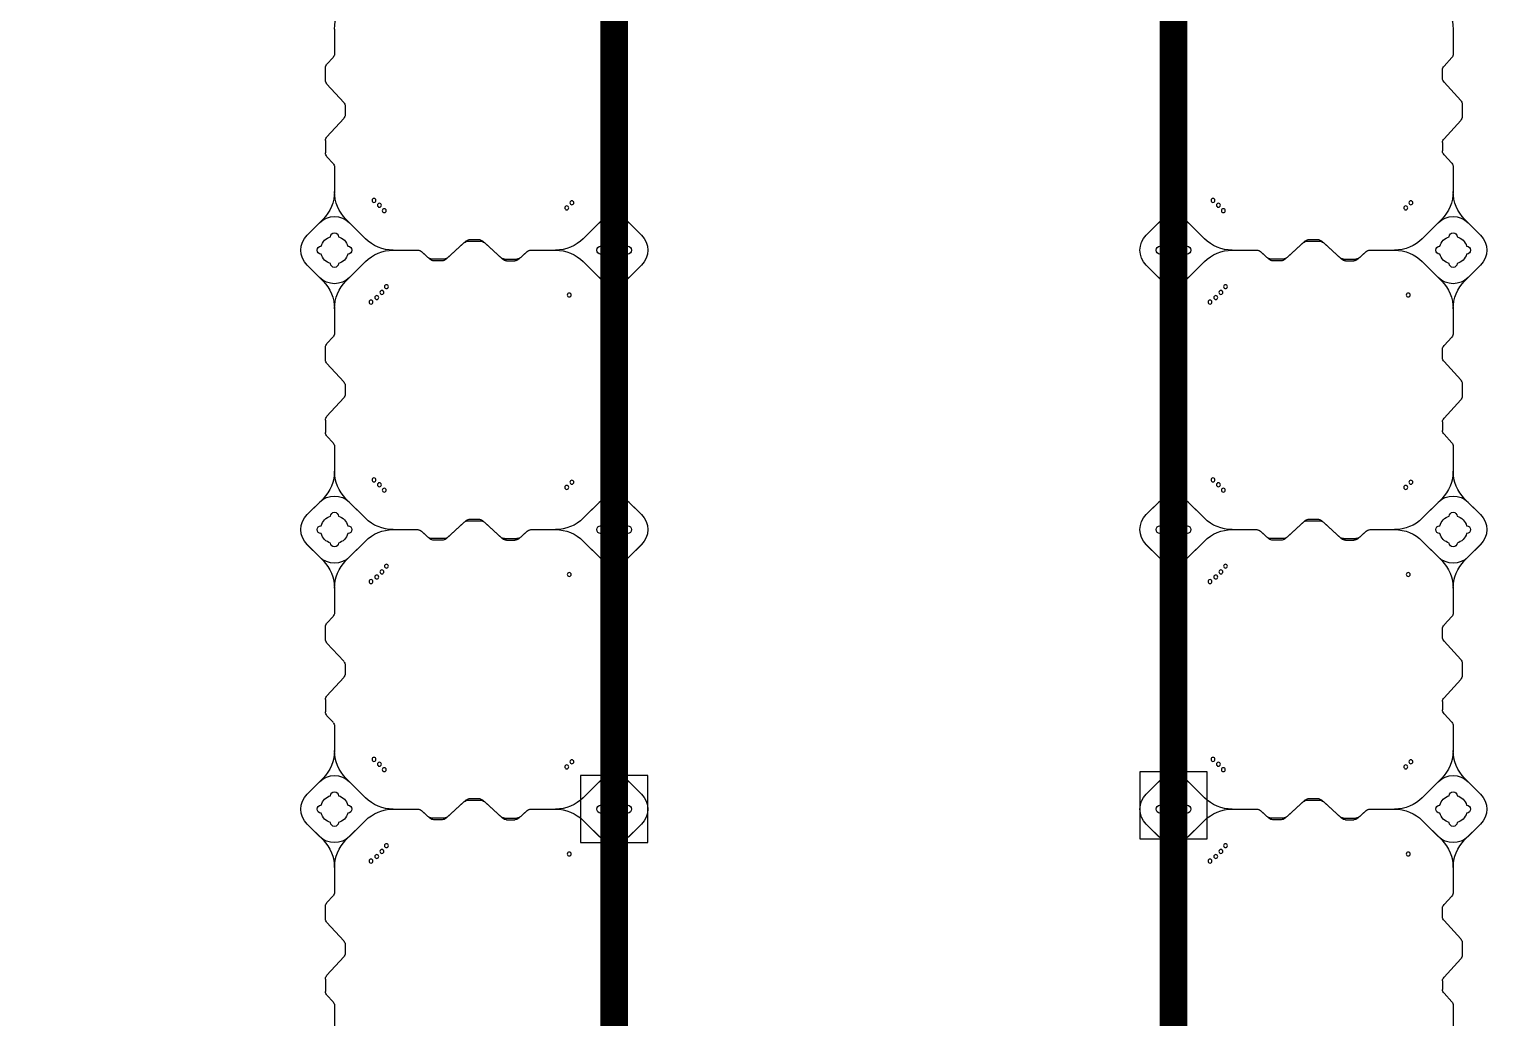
# Model space of a CAD drawing. Header units: millimetres. Extents: x -1612139 to -1260738, y 1141106 to 1536160.
# Drawn here: x -1267947 to -1265337, y 1187558 to 1189326 of the extents above; entities that cross this region are included whole.
import ezdxf

# ---------------------------------------------------------------- set-up
doc = ezdxf.new("R2010")
doc.units = ezdxf.units.MM
doc.header["$LTSCALE"] = 10
doc.layers.get('0').update_dxf_attribs({"linetype": 'CONTINUOUS'})
doc.layers.add('W-FLOAT_BOWL浮筒', color=253, linetype='CONTINUOUS')

# ---------------------------------------------------------------- blocks, each defined once
blk = doc.blocks.new('橙色')
at = {"layer": 'W-FLOAT_BOWL浮筒', "color": 30}
for p, q in [((20000, -1148.5), (20000, -1104.6)), ((20500, -1148.7), (20500, -1104.6)), ((21500, -1148.5), (21500, -1104.6)), ((22000, -1148.7), (22000, -1104.6)), ((19984, -1196.1), (19984, -1173.9)), ((19986.6, -1167.1), (19997.4, -1155.3)), ((20483.6, -1170.6), (20497.4, -1155.5)), ((21484, -1196.1), (21484, -1173.9)), ((21486.6, -1167.1), (21497.4, -1155.3)), ((21983.6, -1170.6), (21997.4, -1155.5)), ((20481, -1192.6), (20481, -1177.4)), ((20483.6, -1199.4), (20513.4, -1232.1)), ((21981, -1192.6), (21981, -1177.4)), ((21983.6, -1199.4), (22013.4, -1232.1)), ((19986.6, -1202.9), (20016.4, -1235.6)), ((21486.6, -1202.9), (21516.4, -1235.6)), ((20019, -1257.6), (20019, -1242.4)), ((20516, -1261.1), (20516, -1238.9)), ((21519, -1257.6), (21519, -1242.4)), ((22016, -1261.1), (22016, -1238.9)), ((19986.6, -1297.1), (20016.4, -1264.4)), ((20483.6, -1300.6), (20513.4, -1267.9)), ((21486.6, -1297.1), (21516.4, -1264.4)), ((21983.6, -1300.6), (22013.4, -1267.9)), ((19984, -1303.9), (19984, -1326.1)), ((21484, -1303.9), (21484, -1326.1)), ((20481, -1307.4), (20481, -1322.6)), ((20483.6, -1329.4), (20497.4, -1344.5)), ((21981, -1307.4), (21981, -1322.6)), ((21983.6, -1329.4), (21997.4, -1344.5)), ((19986.6, -1332.9), (19997.4, -1344.7)), ((20000, -1395.3), (20000, -1351.5)), ((20500, -1395.3), (20500, -1351.3)), ((21486.6, -1332.9), (21497.4, -1344.7)), ((21500, -1395.3), (21500, -1351.5)), ((22000, -1395.3), (22000, -1351.3)), ((19951.2, -1473.2), (19979.5, -1444.8)), ((19951.2, -1473.1), (19973.1, -1451.2)), ((20055.2, -1479.5), (20020.5, -1444.8)), ((20026.8, -1451.2), (20055.2, -1479.5)), ((20444.8, -1479.5), (20479.5, -1444.8)), ((20473.2, -1451.2), (20444.8, -1479.5)), ((20548.8, -1473.2), (20520.5, -1444.8)), ((20526.9, -1451.2), (20548.8, -1473.1)), ((21451.2, -1473.2), (21479.5, -1444.8)), ((21451.2, -1473.1), (21473.1, -1451.2)), ((21555.2, -1479.5), (21520.5, -1444.8)), ((21526.8, -1451.2), (21555.2, -1479.5)), ((21944.8, -1479.5), (21979.5, -1444.8)), ((21973.2, -1451.2), (21944.8, -1479.5)), ((22048.8, -1473.2), (22020.5, -1444.8)), ((22026.9, -1451.2), (22048.8, -1473.1)), ((20167.1, -1486.6), (20155.3, -1497.4)), ((20170.6, -1483.6), (20155.5, -1497.4)), ((20196.1, -1484), (20173.9, -1484)), ((20192.6, -1481), (20177.4, -1481)), ((20199.4, -1483.6), (20232.1, -1513.4)), ((20202.9, -1486.6), (20235.6, -1516.4)), ((20297.1, -1486.6), (20264.4, -1516.4)), ((20300.6, -1483.6), (20267.9, -1513.4)), ((20303.9, -1484), (20326.1, -1484)), ((20307.4, -1481), (20322.6, -1481)), ((20329.4, -1483.6), (20344.5, -1497.4)), ((20332.9, -1486.6), (20344.7, -1497.4)), ((21667.1, -1486.6), (21655.3, -1497.4)), ((21670.6, -1483.6), (21655.5, -1497.4)), ((21696.1, -1484), (21673.9, -1484)), ((21692.6, -1481), (21677.4, -1481)), ((21699.4, -1483.6), (21732.1, -1513.4)), ((21702.9, -1486.6), (21735.6, -1516.4)), ((21797.1, -1486.6), (21764.4, -1516.4)), ((21800.6, -1483.6), (21767.9, -1513.4)), ((21803.9, -1484), (21826.1, -1484)), ((21807.4, -1481), (21822.6, -1481)), ((21829.4, -1483.6), (21844.5, -1497.4)), ((21832.9, -1486.6), (21844.7, -1497.4)), ((20104.6, -1500), (20148.7, -1500)), ((20104.6, -1500), (20148.5, -1500)), ((20351.3, -1500), (20395.3, -1500)), ((20351.5, -1500), (20395.3, -1500)), ((21604.6, -1500), (21648.7, -1500)), ((21604.6, -1500), (21648.5, -1500)), ((21851.3, -1500), (21895.3, -1500)), ((21851.5, -1500), (21895.3, -1500)), ((19951.2, -1526.8), (19979.5, -1555.2)), ((19973.1, -1548.8), (19951.2, -1526.9)), ((20020.5, -1555.2), (20055.2, -1520.5)), ((20026.8, -1548.8), (20055.2, -1520.5)), ((20238.9, -1516), (20261.1, -1516)), ((20242.4, -1519), (20257.6, -1519)), ((20473.2, -1548.8), (20444.8, -1520.5)), ((20479.5, -1555.2), (20444.8, -1520.5)), ((20548.8, -1526.8), (20520.5, -1555.2)), ((20548.8, -1526.9), (20526.9, -1548.8)), ((21451.2, -1526.8), (21479.5, -1555.2)), ((21473.1, -1548.8), (21451.2, -1526.9)), ((21520.5, -1555.2), (21555.2, -1520.5)), ((21526.8, -1548.8), (21555.2, -1520.5)), ((21738.9, -1516), (21761.1, -1516)), ((21742.4, -1519), (21757.6, -1519)), ((21973.2, -1548.8), (21944.8, -1520.5)), ((21979.5, -1555.2), (21944.8, -1520.5)), ((22048.8, -1526.8), (22020.5, -1555.2)), ((22048.8, -1526.9), (22026.9, -1548.8)), ((20000, -1648.5), (20000, -1604.6)), ((20500, -1648.7), (20500, -1604.6)), ((21500, -1648.5), (21500, -1604.6)), ((22000, -1648.7), (22000, -1604.6)), ((19986.6, -1667.1), (19997.4, -1655.3)), ((20483.6, -1670.6), (20497.4, -1655.5)), ((21486.6, -1667.1), (21497.4, -1655.3)), ((21983.6, -1670.6), (21997.4, -1655.5)), ((19984, -1696.1), (19984, -1673.9)), ((20481, -1692.6), (20481, -1677.4)), ((21484, -1696.1), (21484, -1673.9)), ((21981, -1692.6), (21981, -1677.4)), ((19986.6, -1702.9), (20016.4, -1735.6)), ((20483.6, -1699.4), (20513.4, -1732.1)), ((21486.6, -1702.9), (21516.4, -1735.6)), ((21983.6, -1699.4), (22013.4, -1732.1)), ((20019, -1757.6), (20019, -1742.4)), ((20516, -1761.1), (20516, -1738.9)), ((21519, -1757.6), (21519, -1742.4)), ((22016, -1761.1), (22016, -1738.9)), ((19986.6, -1797.1), (20016.4, -1764.4)), ((20483.6, -1800.6), (20513.4, -1767.9)), ((21486.6, -1797.1), (21516.4, -1764.4)), ((21983.6, -1800.6), (22013.4, -1767.9)), ((19984, -1803.9), (19984, -1826.1)), ((20481, -1807.4), (20481, -1822.6)), ((21484, -1803.9), (21484, -1826.1)), ((21981, -1807.4), (21981, -1822.6)), ((19986.6, -1832.9), (19997.4, -1844.7)), ((20000, -1895.3), (20000, -1851.5)), ((20483.6, -1829.4), (20497.4, -1844.5)), ((20500, -1895.3), (20500, -1851.3)), ((21486.6, -1832.9), (21497.4, -1844.7)), ((21500, -1895.3), (21500, -1851.5)), ((21983.6, -1829.4), (21997.4, -1844.5)), ((22000, -1895.3), (22000, -1851.3)), ((19951.2, -1973.2), (19979.5, -1944.8)), ((19951.2, -1973.1), (19973.1, -1951.2)), ((20055.2, -1979.5), (20020.5, -1944.8)), ((20026.8, -1951.2), (20055.2, -1979.5)), ((20444.8, -1979.5), (20479.5, -1944.8)), ((20473.2, -1951.2), (20444.8, -1979.5)), ((20548.8, -1973.2), (20520.5, -1944.8)), ((20526.9, -1951.2), (20548.8, -1973.1)), ((21451.2, -1973.2), (21479.5, -1944.8)), ((21451.2, -1973.1), (21473.1, -1951.2)), ((21555.2, -1979.5), (21520.5, -1944.8)), ((21526.8, -1951.2), (21555.2, -1979.5)), ((21944.8, -1979.5), (21979.5, -1944.8)), ((21973.2, -1951.2), (21944.8, -1979.5)), ((22048.8, -1973.2), (22020.5, -1944.8)), ((22026.9, -1951.2), (22048.8, -1973.1)), ((20192.6, -1981), (20177.4, -1981)), ((20307.4, -1981), (20322.6, -1981)), ((21692.6, -1981), (21677.4, -1981)), ((21807.4, -1981), (21822.6, -1981)), ((20104.6, -2000), (20148.7, -2000)), ((20104.6, -2000), (20148.5, -2000)), ((20167.1, -1986.6), (20155.3, -1997.4)), ((20170.6, -1983.6), (20155.5, -1997.4)), ((20196.1, -1984), (20173.9, -1984)), ((20199.4, -1983.6), (20232.1, -2013.4)), ((20202.9, -1986.6), (20235.6, -2016.4)), ((20297.1, -1986.6), (20264.4, -2016.4)), ((20300.6, -1983.6), (20267.9, -2013.4)), ((20303.9, -1984), (20326.1, -1984)), ((20329.4, -1983.6), (20344.5, -1997.4)), ((20332.9, -1986.6), (20344.7, -1997.4)), ((20351.3, -2000), (20395.3, -2000)), ((20351.5, -2000), (20395.3, -2000)), ((21604.6, -2000), (21648.7, -2000)), ((21604.6, -2000), (21648.5, -2000)), ((21667.1, -1986.6), (21655.3, -1997.4)), ((21670.6, -1983.6), (21655.5, -1997.4)), ((21696.1, -1984), (21673.9, -1984)), ((21699.4, -1983.6), (21732.1, -2013.4)), ((21702.9, -1986.6), (21735.6, -2016.4)), ((21797.1, -1986.6), (21764.4, -2016.4)), ((21800.6, -1983.6), (21767.9, -2013.4)), ((21803.9, -1984), (21826.1, -1984)), ((21829.4, -1983.6), (21844.5, -1997.4)), ((21832.9, -1986.6), (21844.7, -1997.4)), ((21851.3, -2000), (21895.3, -2000)), ((21851.5, -2000), (21895.3, -2000)), ((19951.2, -2026.8), (19979.5, -2055.2)), ((19973.1, -2048.8), (19951.2, -2026.9)), ((20020.5, -2055.2), (20055.2, -2020.5)), ((20026.8, -2048.8), (20055.2, -2020.5)), ((20238.9, -2016), (20261.1, -2016)), ((20242.4, -2019), (20257.6, -2019)), ((20473.2, -2048.8), (20444.8, -2020.5)), ((20479.5, -2055.2), (20444.8, -2020.5)), ((20548.8, -2026.8), (20520.5, -2055.2)), ((20548.8, -2026.9), (20526.9, -2048.8)), ((21451.2, -2026.8), (21479.5, -2055.2)), ((21473.1, -2048.8), (21451.2, -2026.9)), ((21520.5, -2055.2), (21555.2, -2020.5)), ((21526.8, -2048.8), (21555.2, -2020.5)), ((21738.9, -2016), (21761.1, -2016)), ((21742.4, -2019), (21757.6, -2019)), ((21973.2, -2048.8), (21944.8, -2020.5)), ((21979.5, -2055.2), (21944.8, -2020.5)), ((22048.8, -2026.8), (22020.5, -2055.2)), ((22048.8, -2026.9), (22026.9, -2048.8)), ((20000, -2148.5), (20000, -2104.6)), ((20500, -2148.7), (20500, -2104.6)), ((21500, -2148.5), (21500, -2104.6)), ((22000, -2148.7), (22000, -2104.6)), ((19986.6, -2167.1), (19997.4, -2155.3)), ((20483.6, -2170.6), (20497.4, -2155.5)), ((21486.6, -2167.1), (21497.4, -2155.3)), ((21983.6, -2170.6), (21997.4, -2155.5)), ((19984, -2196.1), (19984, -2173.9)), ((20481, -2192.6), (20481, -2177.4)), ((21484, -2196.1), (21484, -2173.9)), ((21981, -2192.6), (21981, -2177.4)), ((19986.6, -2202.9), (20016.4, -2235.6)), ((20483.6, -2199.4), (20513.4, -2232.1)), ((21486.6, -2202.9), (21516.4, -2235.6)), ((21983.6, -2199.4), (22013.4, -2232.1)), ((20019, -2257.6), (20019, -2242.4)), ((20516, -2261.1), (20516, -2238.9)), ((21519, -2257.6), (21519, -2242.4)), ((22016, -2261.1), (22016, -2238.9)), ((19986.6, -2297.1), (20016.4, -2264.4)), ((20483.6, -2300.6), (20513.4, -2267.9)), ((21486.6, -2297.1), (21516.4, -2264.4)), ((21983.6, -2300.6), (22013.4, -2267.9)), ((19984, -2303.9), (19984, -2326.1)), ((20481, -2307.4), (20481, -2322.6)), ((21484, -2303.9), (21484, -2326.1)), ((21981, -2307.4), (21981, -2322.6)), ((19986.6, -2332.9), (19997.4, -2344.7)), ((20483.6, -2329.4), (20497.4, -2344.5)), ((21486.6, -2332.9), (21497.4, -2344.7)), ((21983.6, -2329.4), (21997.4, -2344.5)), ((20000, -2395.3), (20000, -2351.5)), ((20500, -2395.3), (20500, -2351.3)), ((21500, -2395.3), (21500, -2351.5)), ((22000, -2395.3), (22000, -2351.3)), ((19951.2, -2473.2), (19979.5, -2444.8)), ((19951.2, -2473.1), (19973.1, -2451.2)), ((20055.2, -2479.5), (20020.5, -2444.8)), ((20026.8, -2451.2), (20055.2, -2479.5)), ((20444.8, -2479.5), (20479.5, -2444.8)), ((20473.2, -2451.2), (20444.8, -2479.5)), ((20548.8, -2473.2), (20520.5, -2444.8)), ((20526.9, -2451.2), (20548.8, -2473.1)), ((21451.2, -2473.2), (21479.5, -2444.8)), ((21451.2, -2473.1), (21473.1, -2451.2)), ((21555.2, -2479.5), (21520.5, -2444.8)), ((21526.8, -2451.2), (21555.2, -2479.5)), ((21944.8, -2479.5), (21979.5, -2444.8)), ((21973.2, -2451.2), (21944.8, -2479.5)), ((22048.8, -2473.2), (22020.5, -2444.8)), ((22026.9, -2451.2), (22048.8, -2473.1)), ((20104.6, -2500), (20148.7, -2500)), ((20104.6, -2500), (20148.5, -2500)), ((20167.1, -2486.6), (20155.3, -2497.4)), ((20170.6, -2483.6), (20155.5, -2497.4)), ((20196.1, -2484), (20173.9, -2484)), ((20192.6, -2481), (20177.4, -2481)), ((20199.4, -2483.6), (20232.1, -2513.4)), ((20202.9, -2486.6), (20235.6, -2516.4)), ((20297.1, -2486.6), (20264.4, -2516.4)), ((20300.6, -2483.6), (20267.9, -2513.4)), ((20303.9, -2484), (20326.1, -2484)), ((20307.4, -2481), (20322.6, -2481)), ((20329.4, -2483.6), (20344.5, -2497.4)), ((20332.9, -2486.6), (20344.7, -2497.4)), ((20351.3, -2500), (20395.3, -2500)), ((20351.5, -2500), (20395.3, -2500)), ((21604.6, -2500), (21648.7, -2500)), ((21604.6, -2500), (21648.5, -2500)), ((21667.1, -2486.6), (21655.3, -2497.4)), ((21670.6, -2483.6), (21655.5, -2497.4)), ((21696.1, -2484), (21673.9, -2484)), ((21692.6, -2481), (21677.4, -2481)), ((21699.4, -2483.6), (21732.1, -2513.4)), ((21702.9, -2486.6), (21735.6, -2516.4)), ((21797.1, -2486.6), (21764.4, -2516.4)), ((21800.6, -2483.6), (21767.9, -2513.4)), ((21803.9, -2484), (21826.1, -2484)), ((21807.4, -2481), (21822.6, -2481)), ((21829.4, -2483.6), (21844.5, -2497.4)), ((21832.9, -2486.6), (21844.7, -2497.4)), ((21851.3, -2500), (21895.3, -2500)), ((21851.5, -2500), (21895.3, -2500)), ((19951.2, -2526.8), (19979.5, -2555.2)), ((19973.1, -2548.8), (19951.2, -2526.9)), ((20020.5, -2555.2), (20055.2, -2520.5)), ((20026.8, -2548.8), (20055.2, -2520.5)), ((20238.9, -2516), (20261.1, -2516)), ((20242.4, -2519), (20257.6, -2519)), ((20473.2, -2548.8), (20444.8, -2520.5)), ((20479.5, -2555.2), (20444.8, -2520.5)), ((20548.8, -2526.8), (20520.5, -2555.2)), ((20548.8, -2526.9), (20526.9, -2548.8)), ((21451.2, -2526.8), (21479.5, -2555.2)), ((21473.1, -2548.8), (21451.2, -2526.9)), ((21520.5, -2555.2), (21555.2, -2520.5)), ((21526.8, -2548.8), (21555.2, -2520.5)), ((21738.9, -2516), (21761.1, -2516)), ((21742.4, -2519), (21757.6, -2519)), ((21973.2, -2548.8), (21944.8, -2520.5)), ((21979.5, -2555.2), (21944.8, -2520.5)), ((22048.8, -2526.8), (22020.5, -2555.2)), ((22048.8, -2526.9), (22026.9, -2548.8)), ((20000, -2648.5), (20000, -2604.6)), ((20500, -2648.7), (20500, -2604.6)), ((21500, -2648.5), (21500, -2604.6)), ((22000, -2648.7), (22000, -2604.6)), ((19986.6, -2667.1), (19997.4, -2655.3)), ((20483.6, -2670.6), (20497.4, -2655.5)), ((21486.6, -2667.1), (21497.4, -2655.3)), ((21983.6, -2670.6), (21997.4, -2655.5)), ((19984, -2696.1), (19984, -2673.9)), ((20481, -2692.6), (20481, -2677.4)), ((21484, -2696.1), (21484, -2673.9)), ((21981, -2692.6), (21981, -2677.4)), ((19986.6, -2702.9), (20016.4, -2735.6)), ((20483.6, -2699.4), (20513.4, -2732.1)), ((21486.6, -2702.9), (21516.4, -2735.6)), ((21983.6, -2699.4), (22013.4, -2732.1)), ((20516, -2761.1), (20516, -2738.9)), ((22016, -2761.1), (22016, -2738.9)), ((19986.6, -2797.1), (20016.4, -2764.4)), ((20019, -2757.6), (20019, -2742.4)), ((21486.6, -2797.1), (21516.4, -2764.4)), ((21519, -2757.6), (21519, -2742.4)), ((20483.6, -2800.6), (20513.4, -2767.9)), ((21983.6, -2800.6), (22013.4, -2767.9)), ((19984, -2803.9), (19984, -2826.1)), ((20481, -2807.4), (20481, -2822.6)), ((21484, -2803.9), (21484, -2826.1)), ((21981, -2807.4), (21981, -2822.6)), ((19986.6, -2832.9), (19997.4, -2844.7)), ((20483.6, -2829.4), (20497.4, -2844.5)), ((21486.6, -2832.9), (21497.4, -2844.7)), ((21983.6, -2829.4), (21997.4, -2844.5)), ((20000, -2895.3), (20000, -2851.5)), ((20500, -2895.3), (20500, -2851.3)), ((21500, -2895.3), (21500, -2851.5)), ((22000, -2895.3), (22000, -2851.3))]:
    blk.add_line(p, q, dxfattribs=at)
for centre in [(20065.3, -1407.1), (21565.3, -1407.1), (20075.6, -1415.2), (20084.8, -1424.4), (20092.9, -1434.7), (20419.7, -1419.7), (21575.6, -1415.2), (21584.8, -1424.4), (21592.9, -1434.7), (21919.7, -1419.7), (20070.6, -1589), (20080.3, -1580.3), (20089, -1570.6), (20415.2, -1575.6), (20424.4, -1584.8), (21570.6, -1589), (21580.3, -1580.3), (21589, -1570.6), (21915.2, -1575.6), (21924.4, -1584.8), (20065.3, -1907.1), (21565.3, -1907.1), (20075.6, -1915.2), (20084.8, -1924.4), (20419.7, -1919.7), (21575.6, -1915.2), (21584.8, -1924.4), (21919.7, -1919.7), (20092.9, -1934.7), (21592.9, -1934.7), (20070.6, -2089), (20080.3, -2080.3), (20089, -2070.6), (20415.2, -2075.6), (20424.4, -2084.8), (21570.6, -2089), (21580.3, -2080.3), (21589, -2070.6), (21915.2, -2075.6), (21924.4, -2084.8), (20065.3, -2407.1), (20075.6, -2415.2), (20084.8, -2424.4), (20419.7, -2419.7), (21565.3, -2407.1), (21575.6, -2415.2), (21584.8, -2424.4), (21919.7, -2419.7), (20092.9, -2434.7), (21592.9, -2434.7), (20080.3, -2580.3), (20089, -2570.6), (20415.2, -2575.6), (20424.4, -2584.8), (21580.3, -2580.3), (21589, -2570.6), (21915.2, -2575.6), (21924.4, -2584.8), (20070.6, -2589), (21570.6, -2589)]:
    blk.add_circle(centre, 3.5, dxfattribs=at)
for centre, radius, start, end in [((19994, -1173.9), 10, 137.7263, 180), ((19990, -1148.5), 10, 317.7263, 0), ((20491, -1177.4), 10, 137.7263, 180), ((20490, -1148.7), 10, 317.7263, 0), ((21494, -1173.9), 10, 137.7263, 180), ((21490, -1148.5), 10, 317.7263, 0), ((21991, -1177.4), 10, 137.7263, 180), ((21990, -1148.7), 10, 317.7263, 0), ((19994, -1196.1), 10, 180, 222.2737), ((20491, -1192.6), 10, 180, 222.2737), ((21494, -1196.1), 10, 180, 222.2737), ((21991, -1192.6), 10, 180, 222.2737), ((20009, -1242.4), 10, 0, 42.2737), ((20506, -1238.9), 10, 0, 42.2737), ((21509, -1242.4), 10, 0, 42.2737), ((22006, -1238.9), 10, 0, 42.2737), ((20009, -1257.6), 10, 317.7263, 0), ((20506, -1261.1), 10, 317.7263, 0), ((21509, -1257.6), 10, 317.7263, 0), ((22006, -1261.1), 10, 317.7263, 0), ((19994, -1303.9), 10, 137.7263, 180), ((20491, -1307.4), 10, 137.7263, 180), ((21494, -1303.9), 10, 137.7263, 180), ((21991, -1307.4), 10, 137.7263, 180), ((19994, -1326.1), 10, 180, 222.2737), ((20491, -1322.6), 10, 180, 222.2737), ((21494, -1326.1), 10, 180, 222.2737), ((21991, -1322.6), 10, 180, 222.2737), ((19990, -1351.5), 10, 0, 42.2737), ((20490, -1351.3), 10, 0, 42.2737), ((21490, -1351.5), 10, 0, 42.2737), ((21990, -1351.3), 10, 0, 42.2737), ((19930, -1395.3), 70, 315, 0), ((20070, -1395.3), 70, 180, 225), ((20430, -1395.3), 70, 315, 0), ((20570, -1395.3), 70, 180, 225), ((21430, -1395.3), 70, 315, 0), ((21570, -1395.3), 70, 180, 225), ((21930, -1395.3), 70, 315, 0), ((22070, -1395.3), 70, 180, 225), ((20000, -1478), 38, 45, 135), ((20500, -1478), 38, 45, 135), ((21500, -1478), 38, 45, 135), ((22000, -1478), 38, 45, 135), ((19978, -1500), 38, 135, 225), ((19978, -1500), 38, 135, 225), ((20000, -1500), 25, 106.2602, 163.7398), ((20000, -1500), 25, 106.2602, 163.7398), ((20000, -1476), 7, 0, 180), ((20000, -1476), 7, 0, 180), ((20000, -1500), 25, 16.2602, 73.7398), ((20000, -1500), 25, 16.2602, 73.7398), ((20104.7, -1430), 70, 225, 270), ((20104.7, -1430), 70, 225, 270), ((20173.9, -1494), 10, 90, 132.2737), ((20177.4, -1491), 10, 90, 132.2737), ((20192.6, -1491), 10, 47.7263, 90), ((20196.1, -1494), 10, 47.7263, 90), ((20303.9, -1494), 10, 90, 132.2737), ((20307.4, -1491), 10, 90, 132.2737), ((20322.6, -1491), 10, 47.7263, 90), ((20326.1, -1494), 10, 47.7263, 90), ((20395.3, -1430), 70, 270, 315), ((20395.3, -1430), 70, 270, 315), ((20500, -1500), 25, 106.2602, 163.7398), ((20500, -1500), 25, 106.2602, 163.7398), ((20500, -1476), 7, 0, 180), ((20500, -1476), 7, 0, 180), ((20500, -1500), 25, 16.2602, 73.7398), ((20500, -1500), 25, 16.2602, 73.7398), ((20522, -1500), 38, 315, 45), ((20522, -1500), 38, 315, 45), ((21478, -1500), 38, 135, 225), ((21478, -1500), 38, 135, 225), ((21500, -1500), 25, 106.2602, 163.7398), ((21500, -1500), 25, 106.2602, 163.7398), ((21500, -1476), 7, 0, 180), ((21500, -1476), 7, 0, 180), ((21500, -1500), 25, 16.2602, 73.7398), ((21500, -1500), 25, 16.2602, 73.7398), ((21604.7, -1430), 70, 225, 270), ((21604.7, -1430), 70, 225, 270), ((21673.9, -1494), 10, 90, 132.2737), ((21677.4, -1491), 10, 90, 132.2737), ((21692.6, -1491), 10, 47.7263, 90), ((21696.1, -1494), 10, 47.7263, 90), ((21803.9, -1494), 10, 90, 132.2737), ((21807.4, -1491), 10, 90, 132.2737), ((21822.6, -1491), 10, 47.7263, 90), ((21826.1, -1494), 10, 47.7263, 90), ((21895.3, -1430), 70, 270, 315), ((21895.3, -1430), 70, 270, 315), ((22000, -1500), 25, 106.2602, 163.7398), ((22000, -1500), 25, 106.2602, 163.7398), ((22000, -1476), 7, 0, 180), ((22000, -1476), 7, 0, 180), ((22000, -1500), 25, 16.2602, 73.7398), ((22000, -1500), 25, 16.2602, 73.7398), ((22022, -1500), 38, 315, 45), ((22022, -1500), 38, 315, 45), ((19976, -1500), 7, 90, 270), ((19976, -1500), 7, 90, 270), ((20000, -1500), 25, 196.2602, 253.7398), ((20000, -1500), 25, 196.2602, 253.7398), ((20000, -1500), 25, 286.2602, 343.7398), ((20000, -1500), 25, 286.2602, 343.7398), ((20024, -1500), 7, 270, 90), ((20024, -1500), 7, 270, 90), ((20104.7, -1570), 70, 90, 135), ((20104.7, -1570), 70, 90, 135), ((20148.5, -1490), 10, 270, 312.2737), ((20148.7, -1490), 10, 270, 312.2737), ((20238.9, -1506), 10, 227.7263, 270), ((20261.1, -1506), 10, 270, 312.2737), ((20351.3, -1490), 10, 227.7263, 270), ((20351.5, -1490), 10, 227.7263, 270), ((20395.3, -1570), 70, 45, 90), ((20395.3, -1570), 70, 45, 90), ((20476, -1500), 7, 90, 270), ((20476, -1500), 7, 90, 270), ((20500, -1500), 25, 196.2602, 253.7398), ((20500, -1500), 25, 196.2602, 253.7398), ((20500, -1500), 25, 286.2602, 343.7398), ((20500, -1500), 25, 286.2602, 343.7398), ((20524, -1500), 7, 270, 90), ((20524, -1500), 7, 270, 90), ((21476, -1500), 7, 90, 270), ((21476, -1500), 7, 90, 270), ((21500, -1500), 25, 196.2602, 253.7398), ((21500, -1500), 25, 196.2602, 253.7398), ((21500, -1500), 25, 286.2602, 343.7398), ((21500, -1500), 25, 286.2602, 343.7398), ((21524, -1500), 7, 270, 90), ((21524, -1500), 7, 270, 90), ((21604.7, -1570), 70, 90, 135), ((21604.7, -1570), 70, 90, 135), ((21648.5, -1490), 10, 270, 312.2737), ((21648.7, -1490), 10, 270, 312.2737), ((21738.9, -1506), 10, 227.7263, 270), ((21761.1, -1506), 10, 270, 312.2737), ((21851.3, -1490), 10, 227.7263, 270), ((21851.5, -1490), 10, 227.7263, 270), ((21895.3, -1570), 70, 45, 90), ((21895.3, -1570), 70, 45, 90), ((21976, -1500), 7, 90, 270), ((21976, -1500), 7, 90, 270), ((22000, -1500), 25, 196.2602, 253.7398), ((22000, -1500), 25, 196.2602, 253.7398), ((22000, -1500), 25, 286.2602, 343.7398), ((22000, -1500), 25, 286.2602, 343.7398), ((22024, -1500), 7, 270, 90), ((22024, -1500), 7, 270, 90), ((20000, -1524), 7, 180, 0), ((20000, -1524), 7, 180, 0), ((20242.4, -1509), 10, 227.7263, 270), ((20257.6, -1509), 10, 270, 312.2737), ((20500, -1524), 7, 180, 0), ((20500, -1524), 7, 180, 0), ((21500, -1524), 7, 180, 0), ((21500, -1524), 7, 180, 0), ((21742.4, -1509), 10, 227.7263, 270), ((21757.6, -1509), 10, 270, 312.2737), ((22000, -1524), 7, 180, 0), ((22000, -1524), 7, 180, 0), ((20000, -1522), 38, 225, 315), ((19930, -1604.7), 70, 0, 45), ((20070, -1604.7), 70, 135, 180), ((20500, -1522), 38, 225, 315), ((20430, -1604.7), 70, 0, 45), ((20570, -1604.7), 70, 135, 180), ((21500, -1522), 38, 225, 315), ((21430, -1604.7), 70, 0, 45), ((21570, -1604.7), 70, 135, 180), ((22000, -1522), 38, 225, 315), ((21930, -1604.7), 70, 0, 45), ((22070, -1604.7), 70, 135, 180), ((19994, -1673.9), 10, 137.7263, 180), ((19990, -1648.5), 10, 317.7263, 0), ((20490, -1648.7), 10, 317.7263, 0), ((21494, -1673.9), 10, 137.7263, 180), ((21490, -1648.5), 10, 317.7263, 0), ((21990, -1648.7), 10, 317.7263, 0), ((19994, -1696.1), 10, 180, 222.2737), ((20491, -1677.4), 10, 137.7263, 180), ((20491, -1692.6), 10, 180, 222.2737), ((21494, -1696.1), 10, 180, 222.2737), ((21991, -1677.4), 10, 137.7263, 180), ((21991, -1692.6), 10, 180, 222.2737), ((20009, -1742.4), 10, 0, 42.2737), ((20506, -1738.9), 10, 0, 42.2737), ((21509, -1742.4), 10, 0, 42.2737), ((22006, -1738.9), 10, 0, 42.2737), ((20009, -1757.6), 10, 317.7263, 0), ((20506, -1761.1), 10, 317.7263, 0), ((21509, -1757.6), 10, 317.7263, 0), ((22006, -1761.1), 10, 317.7263, 0), ((19994, -1803.9), 10, 137.7263, 180), ((21494, -1803.9), 10, 137.7263, 180), ((19994, -1826.1), 10, 180, 222.2737), ((20491, -1807.4), 10, 137.7263, 180), ((20491, -1822.6), 10, 180, 222.2737), ((21494, -1826.1), 10, 180, 222.2737), ((21991, -1807.4), 10, 137.7263, 180), ((21991, -1822.6), 10, 180, 222.2737), ((19990, -1851.5), 10, 0, 42.2737), ((20490, -1851.3), 10, 0, 42.2737), ((21490, -1851.5), 10, 0, 42.2737), ((21990, -1851.3), 10, 0, 42.2737), ((19930, -1895.3), 70, 315, 0), ((20070, -1895.3), 70, 180, 225), ((20430, -1895.3), 70, 315, 0), ((20570, -1895.3), 70, 180, 225), ((21430, -1895.3), 70, 315, 0), ((21570, -1895.3), 70, 180, 225), ((21930, -1895.3), 70, 315, 0), ((22070, -1895.3), 70, 180, 225), ((20000, -1978), 38, 45, 135), ((20500, -1978), 38, 45, 135), ((21500, -1978), 38, 45, 135), ((22000, -1978), 38, 45, 135), ((19978, -2000), 38, 135, 225), ((19978, -2000), 38, 135, 225), ((20000, -2000), 25, 106.2602, 163.7398), ((20000, -2000), 25, 106.2602, 163.7398), ((20000, -1976), 7, 0, 180), ((20000, -1976), 7, 0, 180), ((20000, -2000), 25, 16.2602, 73.7398), ((20000, -2000), 25, 16.2602, 73.7398), ((20104.7, -1930), 70, 225, 270), ((20104.7, -1930), 70, 225, 270), ((20177.4, -1991), 10, 90, 132.2737), ((20192.6, -1991), 10, 47.7263, 90), ((20307.4, -1991), 10, 90, 132.2737), ((20322.6, -1991), 10, 47.7263, 90), ((20395.3, -1930), 70, 270, 315), ((20395.3, -1930), 70, 270, 315), ((20500, -2000), 25, 106.2602, 163.7398), ((20500, -2000), 25, 106.2602, 163.7398), ((20500, -1976), 7, 0, 180), ((20500, -1976), 7, 0, 180), ((20500, -2000), 25, 16.2602, 73.7398), ((20500, -2000), 25, 16.2602, 73.7398), ((20522, -2000), 38, 315, 45), ((20522, -2000), 38, 315, 45), ((21478, -2000), 38, 135, 225), ((21478, -2000), 38, 135, 225), ((21500, -2000), 25, 106.2602, 163.7398), ((21500, -2000), 25, 106.2602, 163.7398), ((21500, -1976), 7, 0, 180), ((21500, -1976), 7, 0, 180), ((21500, -2000), 25, 16.2602, 73.7398), ((21500, -2000), 25, 16.2602, 73.7398), ((21604.7, -1930), 70, 225, 270), ((21604.7, -1930), 70, 225, 270), ((21677.4, -1991), 10, 90, 132.2737), ((21692.6, -1991), 10, 47.7263, 90), ((21807.4, -1991), 10, 90, 132.2737), ((21822.6, -1991), 10, 47.7263, 90), ((21895.3, -1930), 70, 270, 315), ((21895.3, -1930), 70, 270, 315), ((22000, -2000), 25, 106.2602, 163.7398), ((22000, -2000), 25, 106.2602, 163.7398), ((22000, -1976), 7, 0, 180), ((22000, -1976), 7, 0, 180), ((22000, -2000), 25, 16.2602, 73.7398), ((22000, -2000), 25, 16.2602, 73.7398), ((22022, -2000), 38, 315, 45), ((22022, -2000), 38, 315, 45), ((19976, -2000), 7, 90, 270), ((19976, -2000), 7, 90, 270), ((20000, -2000), 25, 196.2602, 253.7398), ((20000, -2000), 25, 196.2602, 253.7398), ((20000, -2000), 25, 286.2602, 343.7398), ((20000, -2000), 25, 286.2602, 343.7398), ((20024, -2000), 7, 270, 90), ((20024, -2000), 7, 270, 90), ((20104.7, -2070), 70, 90, 135), ((20104.7, -2070), 70, 90, 135), ((20148.5, -1990), 10, 270, 312.2737), ((20148.7, -1990), 10, 270, 312.2737), ((20173.9, -1994), 10, 90, 132.2737), ((20196.1, -1994), 10, 47.7263, 90), ((20303.9, -1994), 10, 90, 132.2737), ((20326.1, -1994), 10, 47.7263, 90), ((20351.3, -1990), 10, 227.7263, 270), ((20351.5, -1990), 10, 227.7263, 270), ((20395.3, -2070), 70, 45, 90), ((20395.3, -2070), 70, 45, 90), ((20476, -2000), 7, 90, 270), ((20476, -2000), 7, 90, 270), ((20500, -2000), 25, 196.2602, 253.7398), ((20500, -2000), 25, 196.2602, 253.7398), ((20500, -2000), 25, 286.2602, 343.7398), ((20500, -2000), 25, 286.2602, 343.7398), ((20524, -2000), 7, 270, 90), ((20524, -2000), 7, 270, 90), ((21476, -2000), 7, 90, 270), ((21476, -2000), 7, 90, 270), ((21500, -2000), 25, 196.2602, 253.7398), ((21500, -2000), 25, 196.2602, 253.7398), ((21500, -2000), 25, 286.2602, 343.7398), ((21500, -2000), 25, 286.2602, 343.7398), ((21524, -2000), 7, 270, 90), ((21524, -2000), 7, 270, 90), ((21604.7, -2070), 70, 90, 135), ((21604.7, -2070), 70, 90, 135), ((21648.5, -1990), 10, 270, 312.2737), ((21648.7, -1990), 10, 270, 312.2737), ((21673.9, -1994), 10, 90, 132.2737), ((21696.1, -1994), 10, 47.7263, 90), ((21803.9, -1994), 10, 90, 132.2737), ((21826.1, -1994), 10, 47.7263, 90), ((21851.3, -1990), 10, 227.7263, 270), ((21851.5, -1990), 10, 227.7263, 270), ((21895.3, -2070), 70, 45, 90), ((21895.3, -2070), 70, 45, 90), ((21976, -2000), 7, 90, 270), ((21976, -2000), 7, 90, 270), ((22000, -2000), 25, 196.2602, 253.7398), ((22000, -2000), 25, 196.2602, 253.7398), ((22000, -2000), 25, 286.2602, 343.7398), ((22000, -2000), 25, 286.2602, 343.7398), ((22024, -2000), 7, 270, 90), ((22024, -2000), 7, 270, 90), ((20000, -2024), 7, 180, 0), ((20000, -2024), 7, 180, 0), ((20238.9, -2006), 10, 227.7263, 270), ((20242.4, -2009), 10, 227.7263, 270), ((20257.6, -2009), 10, 270, 312.2737), ((20261.1, -2006), 10, 270, 312.2737), ((20500, -2024), 7, 180, 0), ((20500, -2024), 7, 180, 0), ((21500, -2024), 7, 180, 0), ((21500, -2024), 7, 180, 0), ((21738.9, -2006), 10, 227.7263, 270), ((21742.4, -2009), 10, 227.7263, 270), ((21757.6, -2009), 10, 270, 312.2737), ((21761.1, -2006), 10, 270, 312.2737), ((22000, -2024), 7, 180, 0), ((22000, -2024), 7, 180, 0), ((20000, -2022), 38, 225, 315), ((19930, -2104.7), 70, 0, 45), ((20070, -2104.7), 70, 135, 180), ((20500, -2022), 38, 225, 315), ((20430, -2104.7), 70, 0, 45), ((20570, -2104.7), 70, 135, 180), ((21500, -2022), 38, 225, 315), ((21430, -2104.7), 70, 0, 45), ((21570, -2104.7), 70, 135, 180), ((22000, -2022), 38, 225, 315), ((21930, -2104.7), 70, 0, 45), ((22070, -2104.7), 70, 135, 180), ((19990, -2148.5), 10, 317.7263, 0), ((20490, -2148.7), 10, 317.7263, 0), ((21490, -2148.5), 10, 317.7263, 0), ((21990, -2148.7), 10, 317.7263, 0), ((19994, -2173.9), 10, 137.7263, 180), ((20491, -2177.4), 10, 137.7263, 180), ((21494, -2173.9), 10, 137.7263, 180), ((21991, -2177.4), 10, 137.7263, 180), ((19994, -2196.1), 10, 180, 222.2737), ((20491, -2192.6), 10, 180, 222.2737), ((21494, -2196.1), 10, 180, 222.2737), ((21991, -2192.6), 10, 180, 222.2737), ((20009, -2242.4), 10, 0, 42.2737), ((20506, -2238.9), 10, 0, 42.2737), ((21509, -2242.4), 10, 0, 42.2737), ((22006, -2238.9), 10, 0, 42.2737), ((20009, -2257.6), 10, 317.7263, 0), ((20506, -2261.1), 10, 317.7263, 0), ((21509, -2257.6), 10, 317.7263, 0), ((22006, -2261.1), 10, 317.7263, 0), ((19994, -2303.9), 10, 137.7263, 180), ((20491, -2307.4), 10, 137.7263, 180), ((21494, -2303.9), 10, 137.7263, 180), ((21991, -2307.4), 10, 137.7263, 180), ((19994, -2326.1), 10, 180, 222.2737), ((19990, -2351.5), 10, 0, 42.2737), ((20491, -2322.6), 10, 180, 222.2737), ((20490, -2351.3), 10, 0, 42.2737), ((21494, -2326.1), 10, 180, 222.2737), ((21490, -2351.5), 10, 0, 42.2737), ((21991, -2322.6), 10, 180, 222.2737), ((21990, -2351.3), 10, 0, 42.2737), ((19930, -2395.3), 70, 315, 0), ((20070, -2395.3), 70, 180, 225), ((20430, -2395.3), 70, 315, 0), ((20570, -2395.3), 70, 180, 225), ((21430, -2395.3), 70, 315, 0), ((21570, -2395.3), 70, 180, 225), ((21930, -2395.3), 70, 315, 0), ((22070, -2395.3), 70, 180, 225), ((20000, -2478), 38, 45, 135), ((20500, -2478), 38, 45, 135), ((21500, -2478), 38, 45, 135), ((22000, -2478), 38, 45, 135), ((19978, -2500), 38, 135, 225), ((19978, -2500), 38, 135, 225), ((20000, -2500), 25, 106.2602, 163.7398), ((20000, -2500), 25, 106.2602, 163.7398), ((20000, -2476), 7, 0, 180), ((20000, -2476), 7, 0, 180), ((20000, -2500), 25, 16.2602, 73.7398), ((20000, -2500), 25, 16.2602, 73.7398), ((20500, -2500), 25, 106.2602, 163.7398), ((20500, -2500), 25, 106.2602, 163.7398), ((20500, -2476), 7, 0, 180), ((20500, -2476), 7, 0, 180), ((20500, -2500), 25, 16.2602, 73.7398), ((20500, -2500), 25, 16.2602, 73.7398), ((20522, -2500), 38, 315, 45), ((20522, -2500), 38, 315, 45), ((21478, -2500), 38, 135, 225), ((21478, -2500), 38, 135, 225), ((21500, -2500), 25, 106.2602, 163.7398), ((21500, -2500), 25, 106.2602, 163.7398), ((21500, -2476), 7, 0, 180), ((21500, -2476), 7, 0, 180), ((21500, -2500), 25, 16.2602, 73.7398), ((21500, -2500), 25, 16.2602, 73.7398), ((22000, -2500), 25, 106.2602, 163.7398), ((22000, -2500), 25, 106.2602, 163.7398), ((22000, -2476), 7, 0, 180), ((22000, -2476), 7, 0, 180), ((22000, -2500), 25, 16.2602, 73.7398), ((22000, -2500), 25, 16.2602, 73.7398), ((22022, -2500), 38, 315, 45), ((22022, -2500), 38, 315, 45), ((19976, -2500), 7, 90, 270), ((19976, -2500), 7, 90, 270), ((20024, -2500), 7, 270, 90), ((20024, -2500), 7, 270, 90), ((20104.7, -2430), 70, 225, 270), ((20104.7, -2430), 70, 225, 270), ((20104.7, -2570), 70, 90, 135), ((20104.7, -2570), 70, 90, 135), ((20148.5, -2490), 10, 270, 312.2737), ((20148.7, -2490), 10, 270, 312.2737), ((20173.9, -2494), 10, 90, 132.2737), ((20177.4, -2491), 10, 90, 132.2737), ((20192.6, -2491), 10, 47.7263, 90), ((20196.1, -2494), 10, 47.7263, 90), ((20303.9, -2494), 10, 90, 132.2737), ((20307.4, -2491), 10, 90, 132.2737), ((20322.6, -2491), 10, 47.7263, 90), ((20326.1, -2494), 10, 47.7263, 90), ((20351.3, -2490), 10, 227.7263, 270), ((20351.5, -2490), 10, 227.7263, 270), ((20395.3, -2430), 70, 270, 315), ((20395.3, -2430), 70, 270, 315), ((20395.3, -2570), 70, 45, 90), ((20395.3, -2570), 70, 45, 90), ((20476, -2500), 7, 90, 270), ((20476, -2500), 7, 90, 270), ((20524, -2500), 7, 270, 90), ((20524, -2500), 7, 270, 90), ((21476, -2500), 7, 90, 270), ((21476, -2500), 7, 90, 270), ((21524, -2500), 7, 270, 90), ((21524, -2500), 7, 270, 90), ((21604.7, -2430), 70, 225, 270), ((21604.7, -2430), 70, 225, 270), ((21604.7, -2570), 70, 90, 135), ((21604.7, -2570), 70, 90, 135), ((21648.5, -2490), 10, 270, 312.2737), ((21648.7, -2490), 10, 270, 312.2737), ((21673.9, -2494), 10, 90, 132.2737), ((21677.4, -2491), 10, 90, 132.2737), ((21692.6, -2491), 10, 47.7263, 90), ((21696.1, -2494), 10, 47.7263, 90), ((21803.9, -2494), 10, 90, 132.2737), ((21807.4, -2491), 10, 90, 132.2737), ((21822.6, -2491), 10, 47.7263, 90), ((21826.1, -2494), 10, 47.7263, 90), ((21851.3, -2490), 10, 227.7263, 270), ((21851.5, -2490), 10, 227.7263, 270), ((21895.3, -2430), 70, 270, 315), ((21895.3, -2430), 70, 270, 315), ((21895.3, -2570), 70, 45, 90), ((21895.3, -2570), 70, 45, 90), ((21976, -2500), 7, 90, 270), ((21976, -2500), 7, 90, 270), ((22024, -2500), 7, 270, 90), ((22024, -2500), 7, 270, 90), ((20000, -2500), 25, 196.2602, 253.7398), ((20000, -2500), 25, 196.2602, 253.7398), ((20000, -2524), 7, 180, 0), ((20000, -2524), 7, 180, 0), ((20000, -2500), 25, 286.2602, 343.7398), ((20000, -2500), 25, 286.2602, 343.7398), ((20238.9, -2506), 10, 227.7263, 270), ((20242.4, -2509), 10, 227.7263, 270), ((20257.6, -2509), 10, 270, 312.2737), ((20261.1, -2506), 10, 270, 312.2737), ((20500, -2500), 25, 196.2602, 253.7398), ((20500, -2500), 25, 196.2602, 253.7398), ((20500, -2524), 7, 180, 0), ((20500, -2524), 7, 180, 0), ((20500, -2500), 25, 286.2602, 343.7398), ((20500, -2500), 25, 286.2602, 343.7398), ((21500, -2500), 25, 196.2602, 253.7398), ((21500, -2500), 25, 196.2602, 253.7398), ((21500, -2524), 7, 180, 0), ((21500, -2524), 7, 180, 0), ((21500, -2500), 25, 286.2602, 343.7398), ((21500, -2500), 25, 286.2602, 343.7398), ((21738.9, -2506), 10, 227.7263, 270), ((21742.4, -2509), 10, 227.7263, 270), ((21757.6, -2509), 10, 270, 312.2737), ((21761.1, -2506), 10, 270, 312.2737), ((22000, -2500), 25, 196.2602, 253.7398), ((22000, -2500), 25, 196.2602, 253.7398), ((22000, -2524), 7, 180, 0), ((22000, -2524), 7, 180, 0), ((22000, -2500), 25, 286.2602, 343.7398), ((22000, -2500), 25, 286.2602, 343.7398), ((20000, -2522), 38, 225, 315), ((19930, -2604.7), 70, 0, 45), ((20070, -2604.7), 70, 135, 180), ((20500, -2522), 38, 225, 315), ((20430, -2604.7), 70, 0, 45), ((20570, -2604.7), 70, 135, 180), ((21500, -2522), 38, 225, 315), ((21430, -2604.7), 70, 0, 45), ((21570, -2604.7), 70, 135, 180), ((22000, -2522), 38, 225, 315), ((21930, -2604.7), 70, 0, 45), ((22070, -2604.7), 70, 135, 180), ((19990, -2648.5), 10, 317.7263, 0), ((20490, -2648.7), 10, 317.7263, 0), ((21490, -2648.5), 10, 317.7263, 0), ((21990, -2648.7), 10, 317.7263, 0), ((19994, -2673.9), 10, 137.7263, 180), ((20491, -2677.4), 10, 137.7263, 180), ((21494, -2673.9), 10, 137.7263, 180), ((21991, -2677.4), 10, 137.7263, 180), ((19994, -2696.1), 10, 180, 222.2737), ((20491, -2692.6), 10, 180, 222.2737), ((21494, -2696.1), 10, 180, 222.2737), ((21991, -2692.6), 10, 180, 222.2737), ((20009, -2742.4), 10, 0, 42.2737), ((20506, -2738.9), 10, 0, 42.2737), ((21509, -2742.4), 10, 0, 42.2737), ((22006, -2738.9), 10, 0, 42.2737), ((20009, -2757.6), 10, 317.7263, 0), ((20506, -2761.1), 10, 317.7263, 0), ((21509, -2757.6), 10, 317.7263, 0), ((22006, -2761.1), 10, 317.7263, 0), ((19994, -2803.9), 10, 137.7263, 180), ((20491, -2807.4), 10, 137.7263, 180), ((21494, -2803.9), 10, 137.7263, 180), ((21991, -2807.4), 10, 137.7263, 180), ((19994, -2826.1), 10, 180, 222.2737), ((20491, -2822.6), 10, 180, 222.2737), ((21494, -2826.1), 10, 180, 222.2737), ((21991, -2822.6), 10, 180, 222.2737), ((19990, -2851.5), 10, 0, 42.2737), ((20490, -2851.3), 10, 0, 42.2737), ((21490, -2851.5), 10, 0, 42.2737), ((21990, -2851.3), 10, 0, 42.2737), ((20070, -2895.3), 70, 180, 225), ((20430, -2895.3), 70, 315, 0), ((21570, -2895.3), 70, 180, 225), ((21930, -2895.3), 70, 315, 0)]:
    blk.add_arc(centre, radius, start, end, dxfattribs=at)
blk = doc.blocks.new('LGZ')
at = {"color": 6}
blk.add_lwpolyline([(-60, -60), (60, -60), (60, 60), (-60, 60)], close=True, dxfattribs=at)

msp = doc.modelspace()

# ---------------------------------------------------------------- linework, layer by layer
at = {"color": 6, "const_width": 50}
msp.add_lwpolyline([(-1286901, 1185931), (-1277901, 1185931), (-1277901, 1197931), (-1276901, 1197931), (-1276901, 1185931), (-1266901, 1185931), (-1266901, 1197931), (-1265901, 1197931), (-1265901, 1183931)], dxfattribs=at)

# ---------------------------------------------------------------- block references
at = {"xscale": -1, "rotation": 180}
msp.add_blockref('橙色', (-1287401, 1186431), dxfattribs=at)
for p in [(-1266901, 1187931), (-1265901, 1187938)]:
    msp.add_blockref('LGZ', p)

doc.saveas('drawing.dxf')
